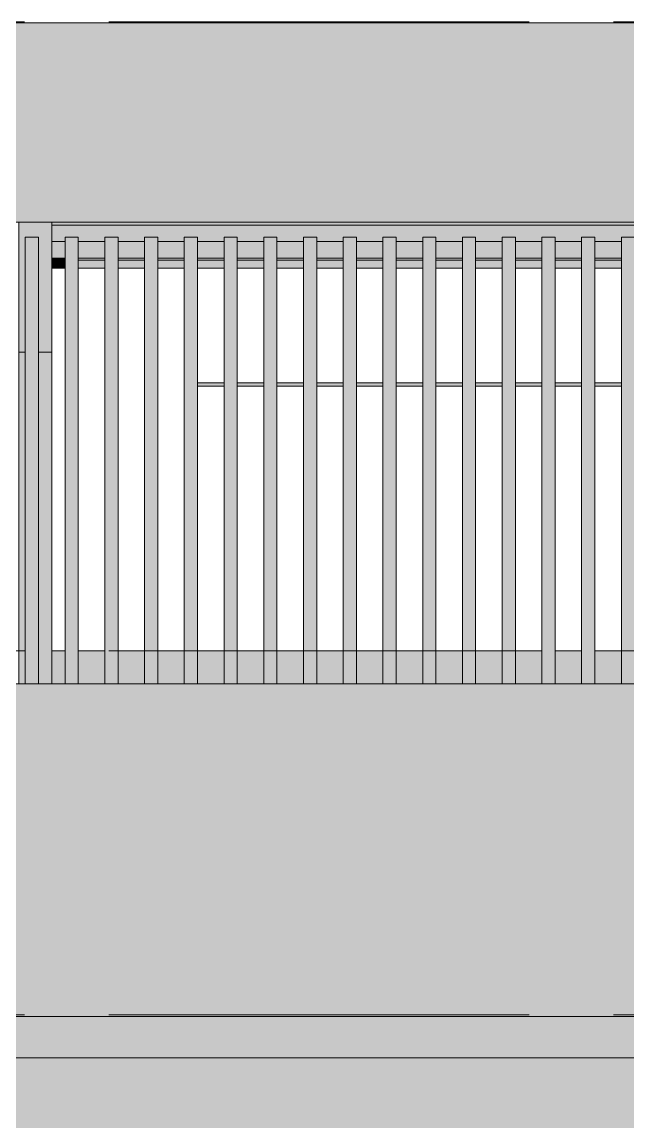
# Model space of a CAD drawing. Header units: metres. Extents: x -3.9 to 79.9, y -56.9 to 20.9.
# Drawn here: x 3.91 to 5.74, y -49.724 to -46.4 of the extents above; entities that cross this region are included whole.
import ezdxf

# ---------------------------------------------------------------- set-up
doc = ezdxf.new("R2010")
doc.units = ezdxf.units.M
doc.linetypes.add('DASHED', pattern=[1.524, 1.27, -0.254])
doc.layers.add('A-PROYECCION', color=9, linetype='DASHED', lineweight=15)
doc.layers.add('A-VISTA', color=8, linetype='CONTINUOUS', lineweight=20)

msp = doc.modelspace()

# ---------------------------------------------------------------- hatches: boundary and pattern name
at = {"layer": 'A-VISTA', "true_color": 0x6b7178}
h = msp.add_hatch(color=7, dxfattribs=at)
h.dxf.hatch_style = 1
h.paths.add_polyline_path([(0, -47.005), (0, -46.4025), (8, -46.4025), (8, -47.005)])
at = {"layer": 'A-VISTA', "true_color": 0x5b636b}
h = msp.add_hatch(color=7, dxfattribs=at)
h.dxf.hatch_style = 1
h.paths.add_polyline_path([(4, -47.3975), (3.96, -47.3975), (3.96, -47.05), (3.92, -47.05), (3.92, -47.3975), (3.9, -47.3975), (3.9, -47.005), (4, -47.005)])
h = msp.add_hatch(color=7, dxfattribs=at)
h.dxf.hatch_style = 1
h.paths.add_polyline_path([(4, -47.0138), (4, -47.005), (7.75, -47.005), (7.75, -47.0138)])
h = msp.add_hatch(color=7, dxfattribs=at)
h.dxf.hatch_style = 1
h.paths.add_polyline_path([(4, -47.0637), (4, -47.0138), (7.75, -47.0138), (7.75, -47.0637), (7.68, -47.0637), (7.68, -47.05), (7.64, -47.05), (7.64, -47.0637), (7.56, -47.0637), (7.56, -47.05), (7.52, -47.05), (7.52, -47.0637), (7.44, -47.0637), (7.44, -47.05), (7.4, -47.05), (7.4, -47.0637), (7.32, -47.0637), (7.32, -47.05), (7.28, -47.05), (7.28, -47.0637), (7.2, -47.0637), (7.2, -47.05), (7.16, -47.05), (7.16, -47.0637), (7.08, -47.0637), (7.08, -47.05), (7.04, -47.05), (7.04, -47.0637), (6.96, -47.0637), (6.96, -47.05), (6.92, -47.05), (6.92, -47.0637), (6.84, -47.0637), (6.84, -47.05), (6.8, -47.05), (6.8, -47.0637), (6.72, -47.0637), (6.72, -47.05), (6.68, -47.05), (6.68, -47.0637), (6.6, -47.0637), (6.6, -47.05), (6.56, -47.05), (6.56, -47.0637), (6.48, -47.0637), (6.48, -47.05), (6.44, -47.05), (6.44, -47.0637), (6.36, -47.0637), (6.36, -47.05), (6.32, -47.05), (6.32, -47.0637), (6.24, -47.0637), (6.24, -47.05), (6.2, -47.05), (6.2, -47.0637), (6.12, -47.0637), (6.12, -47.05), (6.08, -47.05), (6.08, -47.0637), (6, -47.0637), (6, -47.05), (5.96, -47.05), (5.96, -47.0637), (5.88, -47.0637), (5.88, -47.05), (5.84, -47.05), (5.84, -47.0637), (5.76, -47.0637), (5.76, -47.05), (5.72, -47.05), (5.72, -47.0637), (5.64, -47.0637), (5.64, -47.05), (5.6, -47.05), (5.6, -47.0637), (5.52, -47.0637), (5.52, -47.05), (5.48, -47.05), (5.48, -47.0637), (5.4, -47.0637), (5.4, -47.05), (5.36, -47.05), (5.36, -47.0637), (5.28, -47.0637), (5.28, -47.05), (5.24, -47.05), (5.24, -47.0637), (5.16, -47.0637), (5.16, -47.05), (5.12, -47.05), (5.12, -47.0637), (5.04, -47.0637), (5.04, -47.05), (5, -47.05), (5, -47.0637), (4.92, -47.0637), (4.92, -47.05), (4.88, -47.05), (4.88, -47.0637), (4.8, -47.0637), (4.8, -47.05), (4.76, -47.05), (4.76, -47.0637), (4.68, -47.0637), (4.68, -47.05), (4.64, -47.05), (4.64, -47.0637), (4.56, -47.0637), (4.56, -47.05), (4.52, -47.05), (4.52, -47.0637), (4.44, -47.0637), (4.44, -47.05), (4.4, -47.05), (4.4, -47.0637), (4.32, -47.0637), (4.32, -47.05), (4.28, -47.05), (4.28, -47.0637), (4.2, -47.0637), (4.2, -47.05), (4.16, -47.05), (4.16, -47.0637), (4.08, -47.0637), (4.08, -47.05), (4.04, -47.05), (4.04, -47.0637)])
at = {"layer": 'A-VISTA', "true_color": 0xd6a36c}
h = msp.add_hatch(color=7, dxfattribs=at)
h.dxf.hatch_style = 1
h.paths.add_polyline_path([(3.92, -47.05), (3.96, -47.05), (3.96, -48.4), (3.92, -48.4)])
h = msp.add_hatch(color=7, dxfattribs=at)
h.dxf.hatch_style = 1
h.paths.add_polyline_path([(4.04, -47.05), (4.08, -47.05), (4.08, -48.4), (4.04, -48.4)])
h = msp.add_hatch(color=7, dxfattribs=at)
h.dxf.hatch_style = 1
h.paths.add_polyline_path([(4.16, -47.05), (4.2, -47.05), (4.2, -48.4), (4.16, -48.4)])
h = msp.add_hatch(color=7, dxfattribs=at)
h.dxf.hatch_style = 1
h.paths.add_polyline_path([(4.28, -47.05), (4.32, -47.05), (4.32, -48.4), (4.28, -48.4)])
h = msp.add_hatch(color=7, dxfattribs=at)
h.dxf.hatch_style = 1
h.paths.add_polyline_path([(4.4, -47.05), (4.44, -47.05), (4.44, -48.4), (4.4, -48.4)])
h = msp.add_hatch(color=7, dxfattribs=at)
h.dxf.hatch_style = 1
h.paths.add_polyline_path([(4.52, -47.05), (4.56, -47.05), (4.56, -48.4), (4.52, -48.4)])
h = msp.add_hatch(color=7, dxfattribs=at)
h.dxf.hatch_style = 1
h.paths.add_polyline_path([(4.64, -47.05), (4.68, -47.05), (4.68, -48.4), (4.64, -48.4)])
h = msp.add_hatch(color=7, dxfattribs=at)
h.dxf.hatch_style = 1
h.paths.add_polyline_path([(4.76, -47.05), (4.8, -47.05), (4.8, -48.4), (4.76, -48.4)])
h = msp.add_hatch(color=7, dxfattribs=at)
h.dxf.hatch_style = 1
h.paths.add_polyline_path([(4.88, -47.05), (4.92, -47.05), (4.92, -48.4), (4.88, -48.4)])
h = msp.add_hatch(color=7, dxfattribs=at)
h.dxf.hatch_style = 1
h.paths.add_polyline_path([(5, -47.05), (5.04, -47.05), (5.04, -48.4), (5, -48.4)])
h = msp.add_hatch(color=7, dxfattribs=at)
h.dxf.hatch_style = 1
h.paths.add_polyline_path([(5.12, -47.05), (5.16, -47.05), (5.16, -48.4), (5.12, -48.4)])
h = msp.add_hatch(color=7, dxfattribs=at)
h.dxf.hatch_style = 1
h.paths.add_polyline_path([(5.24, -47.05), (5.28, -47.05), (5.28, -48.4), (5.24, -48.4)])
h = msp.add_hatch(color=7, dxfattribs=at)
h.dxf.hatch_style = 1
h.paths.add_polyline_path([(5.36, -47.05), (5.4, -47.05), (5.4, -48.4), (5.36, -48.4)])
h = msp.add_hatch(color=7, dxfattribs=at)
h.dxf.hatch_style = 1
h.paths.add_polyline_path([(5.48, -47.05), (5.52, -47.05), (5.52, -48.4), (5.48, -48.4)])
h = msp.add_hatch(color=7, dxfattribs=at)
h.dxf.hatch_style = 1
h.paths.add_polyline_path([(5.6, -47.05), (5.64, -47.05), (5.64, -48.4), (5.6, -48.4)])
h = msp.add_hatch(color=7, dxfattribs=at)
h.dxf.hatch_style = 1
h.paths.add_polyline_path([(5.72, -47.05), (5.76, -47.05), (5.76, -48.4), (5.72, -48.4)])
at = {"layer": 'A-VISTA', "true_color": 0x5b636b}
h = msp.add_hatch(color=7, dxfattribs=at)
h.dxf.hatch_style = 1
h.paths.add_polyline_path([(4, -47.1138), (4, -47.0637), (4.04, -47.0637), (4.04, -47.1138)])
h = msp.add_hatch(color=7, dxfattribs=at)
h.dxf.hatch_style = 1
h.paths.add_polyline_path([(4.08, -47.1138), (4.08, -47.0637), (4.16, -47.0637), (4.16, -47.1138)])
h = msp.add_hatch(color=7, dxfattribs=at)
h.dxf.hatch_style = 1
h.paths.add_polyline_path([(4.2, -47.1138), (4.2, -47.0637), (4.28, -47.0637), (4.28, -47.1138)])
h = msp.add_hatch(color=7, dxfattribs=at)
h.dxf.hatch_style = 1
h.paths.add_polyline_path([(4.32, -47.1138), (4.32, -47.0637), (4.4, -47.0637), (4.4, -47.1138)])
h = msp.add_hatch(color=7, dxfattribs=at)
h.dxf.hatch_style = 1
h.paths.add_polyline_path([(4.44, -47.1138), (4.44, -47.0637), (4.52, -47.0637), (4.52, -47.1138)])
h = msp.add_hatch(color=7, dxfattribs=at)
h.dxf.hatch_style = 1
h.paths.add_polyline_path([(4.56, -47.1138), (4.56, -47.0637), (4.64, -47.0637), (4.64, -47.1138)])
h = msp.add_hatch(color=7, dxfattribs=at)
h.dxf.hatch_style = 1
h.paths.add_polyline_path([(4.68, -47.1138), (4.68, -47.0637), (4.76, -47.0637), (4.76, -47.1138)])
h = msp.add_hatch(color=7, dxfattribs=at)
h.dxf.hatch_style = 1
h.paths.add_polyline_path([(4.8, -47.1138), (4.8, -47.0637), (4.88, -47.0637), (4.88, -47.1138)])
h = msp.add_hatch(color=7, dxfattribs=at)
h.dxf.hatch_style = 1
h.paths.add_polyline_path([(4.92, -47.1138), (4.92, -47.0637), (5, -47.0637), (5, -47.1138)])
h = msp.add_hatch(color=7, dxfattribs=at)
h.dxf.hatch_style = 1
h.paths.add_polyline_path([(5.04, -47.1138), (5.04, -47.0637), (5.12, -47.0637), (5.12, -47.1138)])
h = msp.add_hatch(color=7, dxfattribs=at)
h.dxf.hatch_style = 1
h.paths.add_polyline_path([(5.16, -47.1138), (5.16, -47.0637), (5.24, -47.0637), (5.24, -47.1138)])
h = msp.add_hatch(color=7, dxfattribs=at)
h.dxf.hatch_style = 1
h.paths.add_polyline_path([(5.28, -47.1138), (5.28, -47.0637), (5.36, -47.0637), (5.36, -47.1138)])
h = msp.add_hatch(color=7, dxfattribs=at)
h.dxf.hatch_style = 1
h.paths.add_polyline_path([(5.4, -47.1138), (5.4, -47.0637), (5.48, -47.0637), (5.48, -47.1138)])
h = msp.add_hatch(color=7, dxfattribs=at)
h.dxf.hatch_style = 1
h.paths.add_polyline_path([(5.52, -47.1138), (5.52, -47.0637), (5.6, -47.0637), (5.6, -47.1138)])
h = msp.add_hatch(color=7, dxfattribs=at)
h.dxf.hatch_style = 1
h.paths.add_polyline_path([(5.64, -47.1138), (5.64, -47.0637), (5.72, -47.0637), (5.72, -47.1138)])
at = {"layer": 'A-VISTA', "true_color": 0xc3c8cc}
h = msp.add_hatch(color=7, dxfattribs=at)
h.dxf.hatch_style = 1
h.paths.add_polyline_path([(4, -47.12), (4, -47.1138), (4.04, -47.1138), (4.04, -47.12)])
at = {"layer": 'A-VISTA', "true_color": 0x5b636b}
h = msp.add_hatch(color=7, dxfattribs=at)
h.dxf.hatch_style = 1
h.paths.add_polyline_path([(4, -47.1437), (4, -47.12), (4.04, -47.12), (4.04, -47.1437)])
at = {"layer": 'A-VISTA', "true_color": 0xc3c8cc}
h = msp.add_hatch(color=7, dxfattribs=at)
h.dxf.hatch_style = 1
h.paths.add_polyline_path([(4.08, -47.12), (4.08, -47.1138), (4.16, -47.1138), (4.16, -47.12)])
at = {"layer": 'A-VISTA', "true_color": 0x5b636b}
h = msp.add_hatch(color=7, dxfattribs=at)
h.dxf.hatch_style = 1
h.paths.add_polyline_path([(4.08, -47.1437), (4.08, -47.12), (4.16, -47.12), (4.16, -47.1437)])
at = {"layer": 'A-VISTA', "true_color": 0xc3c8cc}
h = msp.add_hatch(color=7, dxfattribs=at)
h.dxf.hatch_style = 1
h.paths.add_polyline_path([(4.2, -47.12), (4.2, -47.1138), (4.28, -47.1138), (4.28, -47.12)])
at = {"layer": 'A-VISTA', "true_color": 0x5b636b}
h = msp.add_hatch(color=7, dxfattribs=at)
h.dxf.hatch_style = 1
h.paths.add_polyline_path([(4.2, -47.1437), (4.2, -47.12), (4.28, -47.12), (4.28, -47.1437)])
at = {"layer": 'A-VISTA', "true_color": 0xc3c8cc}
h = msp.add_hatch(color=7, dxfattribs=at)
h.dxf.hatch_style = 1
h.paths.add_polyline_path([(4.32, -47.12), (4.32, -47.1138), (4.4, -47.1138), (4.4, -47.12)])
at = {"layer": 'A-VISTA', "true_color": 0x5b636b}
h = msp.add_hatch(color=7, dxfattribs=at)
h.dxf.hatch_style = 1
h.paths.add_polyline_path([(4.32, -47.1437), (4.32, -47.12), (4.4, -47.12), (4.4, -47.1437)])
at = {"layer": 'A-VISTA', "true_color": 0xc3c8cc}
h = msp.add_hatch(color=7, dxfattribs=at)
h.dxf.hatch_style = 1
h.paths.add_polyline_path([(4.44, -47.12), (4.44, -47.1138), (4.52, -47.1138), (4.52, -47.12)])
at = {"layer": 'A-VISTA', "true_color": 0x5b636b}
h = msp.add_hatch(color=7, dxfattribs=at)
h.dxf.hatch_style = 1
h.paths.add_polyline_path([(4.44, -47.1437), (4.44, -47.12), (4.52, -47.12), (4.52, -47.1437)])
at = {"layer": 'A-VISTA', "true_color": 0xc3c8cc}
h = msp.add_hatch(color=7, dxfattribs=at)
h.dxf.hatch_style = 1
h.paths.add_polyline_path([(4.56, -47.12), (4.56, -47.1138), (4.64, -47.1138), (4.64, -47.12)])
at = {"layer": 'A-VISTA', "true_color": 0x5b636b}
h = msp.add_hatch(color=7, dxfattribs=at)
h.dxf.hatch_style = 1
h.paths.add_polyline_path([(4.56, -47.1437), (4.56, -47.12), (4.64, -47.12), (4.64, -47.1437)])
at = {"layer": 'A-VISTA', "true_color": 0xc3c8cc}
h = msp.add_hatch(color=7, dxfattribs=at)
h.dxf.hatch_style = 1
h.paths.add_polyline_path([(4.68, -47.12), (4.68, -47.1138), (4.76, -47.1138), (4.76, -47.12)])
at = {"layer": 'A-VISTA', "true_color": 0x5b636b}
h = msp.add_hatch(color=7, dxfattribs=at)
h.dxf.hatch_style = 1
h.paths.add_polyline_path([(4.68, -47.1437), (4.68, -47.12), (4.76, -47.12), (4.76, -47.1437)])
at = {"layer": 'A-VISTA', "true_color": 0xc3c8cc}
h = msp.add_hatch(color=7, dxfattribs=at)
h.dxf.hatch_style = 1
h.paths.add_polyline_path([(4.8, -47.12), (4.8, -47.1138), (4.88, -47.1138), (4.88, -47.12)])
at = {"layer": 'A-VISTA', "true_color": 0x5b636b}
h = msp.add_hatch(color=7, dxfattribs=at)
h.dxf.hatch_style = 1
h.paths.add_polyline_path([(4.8, -47.1437), (4.8, -47.12), (4.88, -47.12), (4.88, -47.1437)])
at = {"layer": 'A-VISTA', "true_color": 0xc3c8cc}
h = msp.add_hatch(color=7, dxfattribs=at)
h.dxf.hatch_style = 1
h.paths.add_polyline_path([(4.92, -47.12), (4.92, -47.1138), (5, -47.1138), (5, -47.12)])
at = {"layer": 'A-VISTA', "true_color": 0x5b636b}
h = msp.add_hatch(color=7, dxfattribs=at)
h.dxf.hatch_style = 1
h.paths.add_polyline_path([(4.92, -47.1437), (4.92, -47.12), (5, -47.12), (5, -47.1437)])
at = {"layer": 'A-VISTA', "true_color": 0xc3c8cc}
h = msp.add_hatch(color=7, dxfattribs=at)
h.dxf.hatch_style = 1
h.paths.add_polyline_path([(5.04, -47.12), (5.04, -47.1138), (5.12, -47.1138), (5.12, -47.12)])
at = {"layer": 'A-VISTA', "true_color": 0x5b636b}
h = msp.add_hatch(color=7, dxfattribs=at)
h.dxf.hatch_style = 1
h.paths.add_polyline_path([(5.04, -47.1437), (5.04, -47.12), (5.12, -47.12), (5.12, -47.1437)])
at = {"layer": 'A-VISTA', "true_color": 0xc3c8cc}
h = msp.add_hatch(color=7, dxfattribs=at)
h.dxf.hatch_style = 1
h.paths.add_polyline_path([(5.16, -47.12), (5.16, -47.1138), (5.24, -47.1138), (5.24, -47.12)])
at = {"layer": 'A-VISTA', "true_color": 0x5b636b}
h = msp.add_hatch(color=7, dxfattribs=at)
h.dxf.hatch_style = 1
h.paths.add_polyline_path([(5.16, -47.1437), (5.16, -47.12), (5.24, -47.12), (5.24, -47.1437)])
at = {"layer": 'A-VISTA', "true_color": 0xc3c8cc}
h = msp.add_hatch(color=7, dxfattribs=at)
h.dxf.hatch_style = 1
h.paths.add_polyline_path([(5.28, -47.12), (5.28, -47.1138), (5.36, -47.1138), (5.36, -47.12)])
at = {"layer": 'A-VISTA', "true_color": 0x5b636b}
h = msp.add_hatch(color=7, dxfattribs=at)
h.dxf.hatch_style = 1
h.paths.add_polyline_path([(5.28, -47.1437), (5.28, -47.12), (5.36, -47.12), (5.36, -47.1437)])
at = {"layer": 'A-VISTA', "true_color": 0xc3c8cc}
h = msp.add_hatch(color=7, dxfattribs=at)
h.dxf.hatch_style = 1
h.paths.add_polyline_path([(5.4, -47.12), (5.4, -47.1138), (5.48, -47.1138), (5.48, -47.12)])
at = {"layer": 'A-VISTA', "true_color": 0x5b636b}
h = msp.add_hatch(color=7, dxfattribs=at)
h.dxf.hatch_style = 1
h.paths.add_polyline_path([(5.4, -47.1437), (5.4, -47.12), (5.48, -47.12), (5.48, -47.1437)])
at = {"layer": 'A-VISTA', "true_color": 0xc3c8cc}
h = msp.add_hatch(color=7, dxfattribs=at)
h.dxf.hatch_style = 1
h.paths.add_polyline_path([(5.52, -47.12), (5.52, -47.1138), (5.6, -47.1138), (5.6, -47.12)])
at = {"layer": 'A-VISTA', "true_color": 0x5b636b}
h = msp.add_hatch(color=7, dxfattribs=at)
h.dxf.hatch_style = 1
h.paths.add_polyline_path([(5.52, -47.1437), (5.52, -47.12), (5.6, -47.12), (5.6, -47.1437)])
at = {"layer": 'A-VISTA', "true_color": 0xc3c8cc}
h = msp.add_hatch(color=7, dxfattribs=at)
h.dxf.hatch_style = 1
h.paths.add_polyline_path([(5.64, -47.12), (5.64, -47.1138), (5.72, -47.1138), (5.72, -47.12)])
at = {"layer": 'A-VISTA', "true_color": 0x5b636b}
h = msp.add_hatch(color=7, dxfattribs=at)
h.dxf.hatch_style = 1
h.paths.add_polyline_path([(5.64, -47.1437), (5.64, -47.12), (5.72, -47.12), (5.72, -47.1437)])
h = msp.add_hatch(color=7, dxfattribs=at)
h.dxf.hatch_style = 1
h.paths.add_polyline_path([(3.9, -47.3975), (3.92, -47.3975), (3.92, -48.4), (3.9, -48.4)])
h = msp.add_hatch(color=7, dxfattribs=at)
h.dxf.hatch_style = 1
h.paths.add_polyline_path([(4, -48.4), (3.96, -48.4), (3.96, -47.3975), (4, -47.3975)])
h = msp.add_hatch(color=7, dxfattribs=at)
h.dxf.hatch_style = 1
h.paths.add_polyline_path([(4.52, -47.49), (4.52, -47.5), (4.44, -47.5), (4.44, -47.49)])
h = msp.add_hatch(color=7, dxfattribs=at)
h.dxf.hatch_style = 1
h.paths.add_polyline_path([(4.64, -47.49), (4.64, -47.5), (4.56, -47.5), (4.56, -47.49)])
h = msp.add_hatch(color=7, dxfattribs=at)
h.dxf.hatch_style = 1
h.paths.add_polyline_path([(4.76, -47.49), (4.76, -47.5), (4.68, -47.5), (4.68, -47.49)])
h = msp.add_hatch(color=7, dxfattribs=at)
h.dxf.hatch_style = 1
h.paths.add_polyline_path([(4.88, -47.49), (4.88, -47.5), (4.8, -47.5), (4.8, -47.49)])
h = msp.add_hatch(color=7, dxfattribs=at)
h.dxf.hatch_style = 1
h.paths.add_polyline_path([(5, -47.49), (5, -47.5), (4.92, -47.5), (4.92, -47.49)])
h = msp.add_hatch(color=7, dxfattribs=at)
h.dxf.hatch_style = 1
h.paths.add_polyline_path([(5.12, -47.49), (5.12, -47.5), (5.04, -47.5), (5.04, -47.49)])
h = msp.add_hatch(color=7, dxfattribs=at)
h.dxf.hatch_style = 1
h.paths.add_polyline_path([(5.24, -47.49), (5.24, -47.5), (5.16, -47.5), (5.16, -47.49)])
h = msp.add_hatch(color=7, dxfattribs=at)
h.dxf.hatch_style = 1
h.paths.add_polyline_path([(5.36, -47.49), (5.36, -47.5), (5.28, -47.5), (5.28, -47.49)])
h = msp.add_hatch(color=7, dxfattribs=at)
h.dxf.hatch_style = 1
h.paths.add_polyline_path([(5.48, -47.49), (5.48, -47.5), (5.4, -47.5), (5.4, -47.49)])
h = msp.add_hatch(color=7, dxfattribs=at)
h.dxf.hatch_style = 1
h.paths.add_polyline_path([(5.6, -47.49), (5.6, -47.5), (5.52, -47.5), (5.52, -47.49)])
h = msp.add_hatch(color=7, dxfattribs=at)
h.dxf.hatch_style = 1
h.paths.add_polyline_path([(5.72, -47.49), (5.72, -47.5), (5.64, -47.5), (5.64, -47.49)])
at = {"layer": 'A-VISTA', "true_color": 0xfbfaf6}
h = msp.add_hatch(color=7, dxfattribs=at)
h.dxf.hatch_style = 1
h.paths.add_polyline_path([(4.04, -48.3), (4.04, -48.4), (4, -48.4), (4, -48.3)])
h = msp.add_hatch(color=7, dxfattribs=at)
h.dxf.hatch_style = 1
h.paths.add_polyline_path([(4.16, -48.3), (4.16, -48.4), (4.08, -48.4), (4.08, -48.3)])
h = msp.add_hatch(color=7, dxfattribs=at)
h.dxf.hatch_style = 1
h.paths.add_polyline_path([(4.28, -48.3), (4.28, -48.4), (4.2, -48.4), (4.2, -48.3)])
h = msp.add_hatch(color=7, dxfattribs=at)
h.dxf.hatch_style = 1
h.paths.add_polyline_path([(4.4, -48.3), (4.4, -48.4), (4.32, -48.4), (4.32, -48.3)])
h = msp.add_hatch(color=7, dxfattribs=at)
h.dxf.hatch_style = 1
h.paths.add_polyline_path([(4.52, -48.3), (4.52, -48.4), (4.44, -48.4), (4.44, -48.3)])
h = msp.add_hatch(color=7, dxfattribs=at)
h.dxf.hatch_style = 1
h.paths.add_polyline_path([(4.64, -48.3), (4.64, -48.4), (4.56, -48.4), (4.56, -48.3)])
h = msp.add_hatch(color=7, dxfattribs=at)
h.dxf.hatch_style = 1
h.paths.add_polyline_path([(4.76, -48.3), (4.76, -48.4), (4.68, -48.4), (4.68, -48.3)])
h = msp.add_hatch(color=7, dxfattribs=at)
h.dxf.hatch_style = 1
h.paths.add_polyline_path([(4.88, -48.3), (4.88, -48.4), (4.8, -48.4), (4.8, -48.3)])
h = msp.add_hatch(color=7, dxfattribs=at)
h.dxf.hatch_style = 1
h.paths.add_polyline_path([(5, -48.3), (5, -48.4), (4.92, -48.4), (4.92, -48.3)])
h = msp.add_hatch(color=7, dxfattribs=at)
h.dxf.hatch_style = 1
h.paths.add_polyline_path([(5.12, -48.3), (5.12, -48.4), (5.04, -48.4), (5.04, -48.3)])
h = msp.add_hatch(color=7, dxfattribs=at)
h.dxf.hatch_style = 1
h.paths.add_polyline_path([(5.24, -48.3), (5.24, -48.4), (5.16, -48.4), (5.16, -48.3)])
h = msp.add_hatch(color=7, dxfattribs=at)
h.dxf.hatch_style = 1
h.paths.add_polyline_path([(5.36, -48.3), (5.36, -48.4), (5.28, -48.4), (5.28, -48.3)])
h = msp.add_hatch(color=7, dxfattribs=at)
h.dxf.hatch_style = 1
h.paths.add_polyline_path([(5.48, -48.3), (5.48, -48.4), (5.4, -48.4), (5.4, -48.3)])
h = msp.add_hatch(color=7, dxfattribs=at)
h.dxf.hatch_style = 1
h.paths.add_polyline_path([(5.6, -48.3), (5.6, -48.4), (5.52, -48.4), (5.52, -48.3)])
h = msp.add_hatch(color=7, dxfattribs=at)
h.dxf.hatch_style = 1
h.paths.add_polyline_path([(5.72, -48.3), (5.72, -48.4), (5.64, -48.4), (5.64, -48.3)])
at = {"layer": 'A-VISTA', "true_color": 0xcbc7c0}
h = msp.add_hatch(color=7, dxfattribs=at)
h.dxf.hatch_style = 1
h.paths.add_polyline_path([(0, -48.4), (8, -48.4), (8, -49.405), (0, -49.405)])
at = {"layer": 'A-VISTA', "true_color": 0xeef5f7}
h = msp.add_hatch(color=7, dxfattribs=at)
h.dxf.hatch_style = 1
h.paths.add_polyline_path([(0, -49.405), (8, -49.405), (8, -49.53), (0, -49.53)])
at = {"layer": 'A-VISTA', "true_color": 0x6b7178}
h = msp.add_hatch(color=7, dxfattribs=at)
h.dxf.hatch_style = 1
h.paths.add_polyline_path([(0, -49.945), (0, -49.53), (8, -49.53), (8, -49.945), (7.95, -49.945), (7.95, -49.82), (0.05, -49.82), (0.05, -49.945)])

# ---------------------------------------------------------------- linework, layer by layer
at = {"layer": 'A-PROYECCION', "lineweight": 13}
for p, q in [((-0.4, -46.4), (8.65, -46.4)), ((-0.4, -48.3), (8.65, -48.3)), ((-0.4, -49.4), (8.65, -49.4))]:
    msp.add_line(p, q, dxfattribs=at)
at = {"layer": 'A-VISTA'}
for points in [[(0, -47.005), (0, -46.4025), (8, -46.4025), (8, -47.005)], [(4, -47.3975), (3.96, -47.3975), (3.96, -47.05), (3.92, -47.05), (3.92, -47.3975), (3.9, -47.3975), (3.9, -47.005), (4, -47.005)], [(4, -47.0138), (4, -47.005), (7.75, -47.005), (7.75, -47.0138)], [(3.92, -47.05), (3.96, -47.05), (3.96, -48.4), (3.92, -48.4)], [(4.04, -47.05), (4.08, -47.05), (4.08, -48.4), (4.04, -48.4)], [(4.16, -47.05), (4.2, -47.05), (4.2, -48.4), (4.16, -48.4)], [(4.28, -47.05), (4.32, -47.05), (4.32, -48.4), (4.28, -48.4)], [(4.4, -47.05), (4.44, -47.05), (4.44, -48.4), (4.4, -48.4)], [(4.52, -47.05), (4.56, -47.05), (4.56, -48.4), (4.52, -48.4)], [(4.64, -47.05), (4.68, -47.05), (4.68, -48.4), (4.64, -48.4)], [(4.76, -47.05), (4.8, -47.05), (4.8, -48.4), (4.76, -48.4)], [(4.88, -47.05), (4.92, -47.05), (4.92, -48.4), (4.88, -48.4)], [(5, -47.05), (5.04, -47.05), (5.04, -48.4), (5, -48.4)], [(5.12, -47.05), (5.16, -47.05), (5.16, -48.4), (5.12, -48.4)], [(5.24, -47.05), (5.28, -47.05), (5.28, -48.4), (5.24, -48.4)], [(5.36, -47.05), (5.4, -47.05), (5.4, -48.4), (5.36, -48.4)], [(5.48, -47.05), (5.52, -47.05), (5.52, -48.4), (5.48, -48.4)], [(5.6, -47.05), (5.64, -47.05), (5.64, -48.4), (5.6, -48.4)], [(5.72, -47.05), (5.76, -47.05), (5.76, -48.4), (5.72, -48.4)], [(4, -47.1138), (4, -47.0637), (4.04, -47.0637), (4.04, -47.1138)], [(4.08, -47.1138), (4.08, -47.0637), (4.16, -47.0637), (4.16, -47.1138)], [(4.2, -47.1138), (4.2, -47.0637), (4.28, -47.0637), (4.28, -47.1138)], [(4.32, -47.1138), (4.32, -47.0637), (4.4, -47.0637), (4.4, -47.1138)], [(4.44, -47.1138), (4.44, -47.0637), (4.52, -47.0637), (4.52, -47.1138)], [(4.56, -47.1138), (4.56, -47.0637), (4.64, -47.0637), (4.64, -47.1138)], [(4.68, -47.1138), (4.68, -47.0637), (4.76, -47.0637), (4.76, -47.1138)], [(4.8, -47.1138), (4.8, -47.0637), (4.88, -47.0637), (4.88, -47.1138)], [(4.92, -47.1138), (4.92, -47.0637), (5, -47.0637), (5, -47.1138)], [(5.04, -47.1138), (5.04, -47.0637), (5.12, -47.0637), (5.12, -47.1138)], [(5.16, -47.1138), (5.16, -47.0637), (5.24, -47.0637), (5.24, -47.1138)], [(5.28, -47.1138), (5.28, -47.0637), (5.36, -47.0637), (5.36, -47.1138)], [(5.4, -47.1138), (5.4, -47.0637), (5.48, -47.0637), (5.48, -47.1138)], [(5.52, -47.1138), (5.52, -47.0637), (5.6, -47.0637), (5.6, -47.1138)], [(5.64, -47.1138), (5.64, -47.0637), (5.72, -47.0637), (5.72, -47.1138)], [(4, -47.12), (4, -47.1138), (4.04, -47.1138), (4.04, -47.12)], [(4, -47.1437), (4, -47.12), (4.04, -47.12), (4.04, -47.1437)], [(4.08, -47.12), (4.08, -47.1138), (4.16, -47.1138), (4.16, -47.12)], [(4.08, -47.1437), (4.08, -47.12), (4.16, -47.12), (4.16, -47.1437)], [(4.2, -47.12), (4.2, -47.1138), (4.28, -47.1138), (4.28, -47.12)], [(4.2, -47.1437), (4.2, -47.12), (4.28, -47.12), (4.28, -47.1437)], [(4.32, -47.12), (4.32, -47.1138), (4.4, -47.1138), (4.4, -47.12)], [(4.32, -47.1437), (4.32, -47.12), (4.4, -47.12), (4.4, -47.1437)], [(4.44, -47.12), (4.44, -47.1138), (4.52, -47.1138), (4.52, -47.12)], [(4.44, -47.1437), (4.44, -47.12), (4.52, -47.12), (4.52, -47.1437)], [(4.56, -47.12), (4.56, -47.1138), (4.64, -47.1138), (4.64, -47.12)], [(4.56, -47.1437), (4.56, -47.12), (4.64, -47.12), (4.64, -47.1437)], [(4.68, -47.12), (4.68, -47.1138), (4.76, -47.1138), (4.76, -47.12)], [(4.68, -47.1437), (4.68, -47.12), (4.76, -47.12), (4.76, -47.1437)], [(4.8, -47.12), (4.8, -47.1138), (4.88, -47.1138), (4.88, -47.12)], [(4.8, -47.1437), (4.8, -47.12), (4.88, -47.12), (4.88, -47.1437)], [(4.92, -47.12), (4.92, -47.1138), (5, -47.1138), (5, -47.12)], [(4.92, -47.1437), (4.92, -47.12), (5, -47.12), (5, -47.1437)], [(5.04, -47.12), (5.04, -47.1138), (5.12, -47.1138), (5.12, -47.12)], [(5.04, -47.1437), (5.04, -47.12), (5.12, -47.12), (5.12, -47.1437)], [(5.16, -47.12), (5.16, -47.1138), (5.24, -47.1138), (5.24, -47.12)], [(5.16, -47.1437), (5.16, -47.12), (5.24, -47.12), (5.24, -47.1437)], [(5.28, -47.12), (5.28, -47.1138), (5.36, -47.1138), (5.36, -47.12)], [(5.28, -47.1437), (5.28, -47.12), (5.36, -47.12), (5.36, -47.1437)], [(5.4, -47.12), (5.4, -47.1138), (5.48, -47.1138), (5.48, -47.12)], [(5.4, -47.1437), (5.4, -47.12), (5.48, -47.12), (5.48, -47.1437)], [(5.52, -47.12), (5.52, -47.1138), (5.6, -47.1138), (5.6, -47.12)], [(5.52, -47.1437), (5.52, -47.12), (5.6, -47.12), (5.6, -47.1437)], [(5.64, -47.12), (5.64, -47.1138), (5.72, -47.1138), (5.72, -47.12)], [(5.64, -47.1437), (5.64, -47.12), (5.72, -47.12), (5.72, -47.1437)], [(3.9, -47.3975), (3.92, -47.3975), (3.92, -48.4), (3.9, -48.4)], [(4, -48.4), (3.96, -48.4), (3.96, -47.3975), (4, -47.3975)], [(4.52, -47.49), (4.52, -47.5), (4.44, -47.5), (4.44, -47.49)], [(4.64, -47.49), (4.64, -47.5), (4.56, -47.5), (4.56, -47.49)], [(4.76, -47.49), (4.76, -47.5), (4.68, -47.5), (4.68, -47.49)], [(4.88, -47.49), (4.88, -47.5), (4.8, -47.5), (4.8, -47.49)], [(5, -47.49), (5, -47.5), (4.92, -47.5), (4.92, -47.49)], [(5.12, -47.49), (5.12, -47.5), (5.04, -47.5), (5.04, -47.49)], [(5.24, -47.49), (5.24, -47.5), (5.16, -47.5), (5.16, -47.49)], [(5.36, -47.49), (5.36, -47.5), (5.28, -47.5), (5.28, -47.49)], [(5.48, -47.49), (5.48, -47.5), (5.4, -47.5), (5.4, -47.49)], [(5.6, -47.49), (5.6, -47.5), (5.52, -47.5), (5.52, -47.49)], [(5.72, -47.49), (5.72, -47.5), (5.64, -47.5), (5.64, -47.49)], [(4.04, -48.3), (4.04, -48.4), (4, -48.4), (4, -48.3)], [(4.16, -48.3), (4.16, -48.4), (4.08, -48.4), (4.08, -48.3)], [(4.28, -48.3), (4.28, -48.4), (4.2, -48.4), (4.2, -48.3)], [(4.4, -48.3), (4.4, -48.4), (4.32, -48.4), (4.32, -48.3)], [(4.52, -48.3), (4.52, -48.4), (4.44, -48.4), (4.44, -48.3)], [(4.64, -48.3), (4.64, -48.4), (4.56, -48.4), (4.56, -48.3)], [(4.76, -48.3), (4.76, -48.4), (4.68, -48.4), (4.68, -48.3)], [(4.88, -48.3), (4.88, -48.4), (4.8, -48.4), (4.8, -48.3)], [(5, -48.3), (5, -48.4), (4.92, -48.4), (4.92, -48.3)], [(5.12, -48.3), (5.12, -48.4), (5.04, -48.4), (5.04, -48.3)], [(5.24, -48.3), (5.24, -48.4), (5.16, -48.4), (5.16, -48.3)], [(5.36, -48.3), (5.36, -48.4), (5.28, -48.4), (5.28, -48.3)], [(5.48, -48.3), (5.48, -48.4), (5.4, -48.4), (5.4, -48.3)], [(5.6, -48.3), (5.6, -48.4), (5.52, -48.4), (5.52, -48.3)], [(5.72, -48.3), (5.72, -48.4), (5.64, -48.4), (5.64, -48.3)], [(0, -48.4), (8, -48.4), (8, -49.405), (0, -49.405)], [(0, -49.405), (8, -49.405), (8, -49.53), (0, -49.53)], [(0, -49.945), (0, -49.53), (8, -49.53), (8, -49.945), (7.95, -49.945), (7.95, -49.82), (0.05, -49.82), (0.05, -49.945)]]:
    msp.add_lwpolyline(points, close=True, dxfattribs=at)
msp.add_lwpolyline([(5.76, -47.05), (5.72, -47.05), (5.72, -47.0637), (5.64, -47.0637), (5.64, -47.05), (5.6, -47.05), (5.6, -47.0637), (5.52, -47.0637), (5.52, -47.05), (5.48, -47.05), (5.48, -47.0637), (5.4, -47.0637), (5.4, -47.05), (5.36, -47.05), (5.36, -47.0637), (5.28, -47.0637), (5.28, -47.05), (5.24, -47.05), (5.24, -47.0637), (5.16, -47.0637), (5.16, -47.05), (5.12, -47.05), (5.12, -47.0637), (5.04, -47.0637), (5.04, -47.05), (5, -47.05), (5, -47.0637), (4.92, -47.0637), (4.92, -47.05), (4.88, -47.05), (4.88, -47.0637), (4.8, -47.0637), (4.8, -47.05), (4.76, -47.05), (4.76, -47.0637), (4.68, -47.0637), (4.68, -47.05), (4.64, -47.05), (4.64, -47.0637), (4.56, -47.0637), (4.56, -47.05), (4.52, -47.05), (4.52, -47.0637), (4.44, -47.0637), (4.44, -47.05), (4.4, -47.05), (4.4, -47.0637), (4.32, -47.0637), (4.32, -47.05), (4.28, -47.05), (4.28, -47.0637), (4.2, -47.0637), (4.2, -47.05), (4.16, -47.05), (4.16, -47.0637), (4.08, -47.0637), (4.08, -47.05), (4.04, -47.05), (4.04, -47.0637), (4, -47.0637), (4, -47.0138), (7.75, -47.0138)], dxfattribs=at)

doc.saveas('drawing.dxf')
